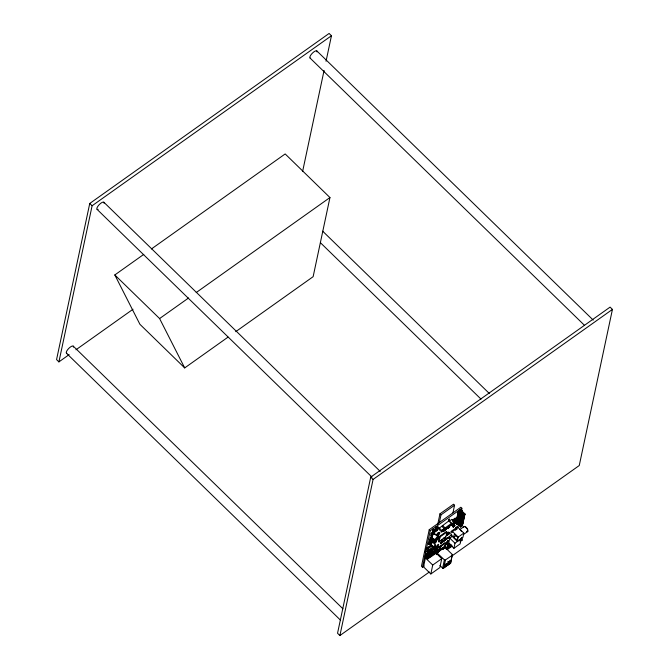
<?xml version="1.0" encoding="UTF-8"?>
<svg xmlns="http://www.w3.org/2000/svg" width="669" height="669" viewBox="0 0 669 669"><rect width="100%" height="100%" fill="white"/><g stroke="black" fill="none" stroke-linecap="round" stroke-linejoin="round"><path stroke-width="1" d="M432.902 531.796L433.361 528.535C432.391 533.67 442.167 526.068 436.188 526.528L435.736 528.644C442.268 528.468 430 536.354 433.353 529.672M444.96 563.95L444.843 567.429L444.325 566.919L445.813 565.899L447.176 563.256L445.972 566.626L444.91 565.656M448.347 561.542L448.866 562.052L448.305 562.453L447.778 561.943L448.347 561.542L448.238 565.021L447.712 564.511L449.2 563.49L450.563 560.848L449.367 564.218L448.297 563.248L449.2 563.49M448.866 562.052L448.824 563.758L449.744 561.182M447.712 527.992L447.344 527.481A2.484 0.845 -45.8 0 0 446.114 529.095L446.624 528.786M434.457 533.394C433.696 531.194 428.712 537.215 431.831 536.371M434.808 534.105L434.206 533.661A2.316 0.786 -45.8 0 0 432.559 534.824L431.639 536.095L431.823 536.939M436.531 538.679C436.322 542.216 434.666 540.042 436.531 538.679A2.208 0.753 -45.8 0 1 438.086 537.575L438.663 538.001L437.677 539.532A2.208 0.753 -45.8 0 1 436.113 540.644L434.783 541.38L435.134 542.241L435.828 541.229L435.82 541.748L435.385 541.321M436.916 539.707C431.915 543.32 438.145 534.088 438.471 537.776M430.284 540.912L428.787 542.316L431.58 540.059L430.777 541.07L430.075 540.711M429.297 550.746L427.683 548.68L425.986 548.547L425.175 552.368C426.471 556.031 429.841 559.978 429.297 550.746L436.079 545.929L433.035 542.459L430.343 543.889M443.396 530.475L452.428 524.061L443.396 530.475L444.007 530.642M446.7 527.456L447.076 527.724M446.942 528.468L447.252 527.657A2.651 0.903 -45.8 0 0 446.332 528.87L446.348 528.886M448.573 526.21L449.225 526.244M326.037 61.255L331.456 35.741L329.106 33.45L89.746 203.468L56.564 359.596L58.914 361.887L69.141 354.629M58.914 361.887L92.105 205.759L331.456 35.741M302.614 171.456L324.08 70.437M151.445 248.935L285.17 153.945L329.951 197.556L313.134 276.682L235.731 331.665M452.336 555.688L579.254 465.532L612.436 309.404L610.086 307.113L370.726 477.131L337.544 633.259L339.894 635.55L429.331 572.02M339.894 635.55L373.085 479.422L612.436 309.404M461.451 510.296L461.886 508.273L460.841 507.253L429.214 529.723L421.453 566.233L422.49 567.245L424.154 566.066M422.49 567.245L430.251 530.734L461.886 508.273M429.289 544.123C427.734 544.783 430.142 543.445 429.356 542.994C427.759 543.613 430.635 544.742 428.846 543.362M429.615 540.059L431.145 538.98L431.773 539.875L433.437 538.687M431.605 536.806L432.023 537.207L430.276 538.478L430.083 537.893L431.63 536.705M431.07 533.377L431.63 532.758L431.839 533.268L431.07 533.377L431.739 533.335M429.924 541.254L430.226 540.385M429.197 543.554L428.67 544.206M430.276 538.478L431.262 537.751M429.807 540.686L430.016 541.196L429.724 540.744M430.259 540.042L431.63 539.047L431.338 538.06L431.756 538.47L431.187 538.871L430.844 538.127L431.53 537.14L431.948 537.55L430.777 538.461L431.564 539.381L429.883 540.318M430.167 542.919L430.167 543.805L430.167 542.919L431.488 541.898L431.555 543.086L430.61 543.312M427.734 554.45L428.72 549.776L428.202 549.274L427.207 553.94L427.734 554.45L431.689 551.641M429.991 543.922C430.568 545.16 429.339 543.37 430.794 543.362L430.794 542.475M429.933 544.181L430.761 543.813L430.51 545.335L425.986 548.547M431.756 538.47L431.413 537.725M433.102 532.273L433.554 530.149M430.878 543.571L431.07 542.634L432.258 541.865M431.773 539.875L432.308 537.366M428.06 557.703L425.451 555.161L425.2 556.357L427.809 558.899L428.06 557.703L429.473 556.7L428.085 555.345M432.107 541.714L430.05 543.479M431.488 541.898L432.299 541.698L431.472 542.877M433.972 531.219L434.332 529.514L434.858 530.024M432.141 541.539L432.149 542.392M434.189 532.382L434.641 530.258M432.768 539.682L432.249 539.172L431.99 540.36L432.517 540.87L432.768 539.682L434.047 538.771M429.473 556.7L429.331 557.361L440.486 548.881L437.877 546.339L435.845 547.786M428.352 555.404L429.749 556.759L438.847 550.043L436.021 546.933L439.073 549.876M433.161 540.652L432.927 541.756L433.453 542.266L434.181 541.739L434.424 540.636L433.897 540.134L433.161 540.652L434.181 541.739M433.453 542.266L434.424 540.636M437.693 524.513L439.959 513.842L453.515 504.217L454.56 505.229L452.938 512.872M437.091 528.819L437.543 526.695M434.766 542.041L434.967 543.002L434.624 542.149L435.477 541.539L435.82 542.392L434.842 541.706M437.626 529.062L438.078 526.938M437.576 529.973L438.028 527.849M434.967 543.002L435.661 541.999L435.661 542.509M435.352 540.711L435.912 540.092L435.352 540.711L436.079 541.204L435.41 540.46M435.276 542.133L435.368 541.706M439.374 522.497L441.005 514.862L454.56 505.229M434.691 541.806L435.762 540.418M434.532 542.576L436.079 541.204M449.359 521.092L451.759 519.378L454.368 521.92L451.96 523.626L448.891 520.858L439.357 528.084L439.081 529.405L441.691 531.939L443.104 530.935A1.865 0.636 -45.8 0 0 444.425 530.601A1.514 0.51 -45.8 0 0 446.223 529.196L446.039 529.146A1.581 0.535 -45.8 0 0 444.567 530.392L444.877 530.35M437.852 550.746L435.243 548.212L435.427 547.359L438.454 550.328M434.566 551.557L436.079 545.929M435.945 547.869L435.486 548.914L436.021 546.933M438.195 536.413L438.747 536.964L438.187 537.583L438.463 536.438M438.053 536.73L438.613 536.12M432.726 565.062L425.425 557.954L423.536 566.869L430.836 573.977L432.726 565.062L441.766 558.648L435.929 552.954M439.608 536.346L438.529 541.438L439.048 541.949L445.83 537.132L446.909 532.039L446.39 531.529L439.608 536.346L440.135 536.856L439.048 541.949M438.73 546.54L439.173 546.966L438.58 547.485L438.279 546.414L439.282 546.439L438.688 546.966M436.681 554.643L437.041 552.945L444.877 560.304L452.336 555.228L452.252 554.442L444.734 547.117L444.835 546.573M441.691 531.939L441.966 530.626L445.111 527.933L451.491 523.401L451.96 523.626M438.58 547.485L438.279 546.414M438.145 547.058L438.847 546.013M438.162 551.448L438.07 552.009M439.173 546.473L438.513 547.284M439.173 546.966L438.713 546.648M429.749 556.759L438.847 550.043M441.741 540.008L441.055 540.385L441.674 540.318M441.314 540.636L441.473 539.758L442.234 539.916L441.883 540.234M444.793 546.514L445.512 543.119L444.994 542.618L440.478 545.82L439.75 549.224L440.277 549.726L445.044 546.071L444.484 546.682L445.01 547.66L444.576 547.234M441.966 539.85L442.552 538.997L442.694 539.507M442.41 539.507L442.485 539.306M445.512 543.119L440.996 546.33L440.21 550.194L437.066 552.887M442.468 539.49L442.393 539.875M444.333 538.169L443.881 538.662L444.76 537.567L445.228 538.027L444.408 537.717L444.785 537.45L445.228 538.027M442.518 549.282L443.146 548.471L442.452 549.475L442.109 548.613L442.962 548.011L443.396 548.438L443.146 548.981L442.711 548.555M444.408 537.717L444.258 538.545L443.672 538.461M442.452 549.475L442.109 548.613M444.007 538.219L444.734 538.871L445.136 538.47L444.383 537.834M442.017 549.048L442.962 548.011M445.136 537.935L444.668 538.645L445.253 537.909M443.146 548.981L442.803 548.128M446.574 534.74L447.62 532.984L448.197 533.544L447.937 534.732L447.151 535.292L446.574 534.74L448.197 533.544M444.032 547.618L444.467 548.045L443.973 547.292L445.102 546.598M441.766 558.648L439.876 567.563L430.836 573.977M444.316 548.145L445.01 547.142L444.383 547.953M447.151 535.292L447.402 534.105M447.62 532.984L448.146 533.77L447.352 534.33L446.783 533.77M444.484 546.682L445.044 546.071M448.489 533.528L449.325 532.741L448.748 532.181L447.753 533.728L448.322 534.288L449.116 533.728L448.539 533.168M445.303 546.322L444.952 546.138M444.275 546.013L445.261 547.117L445.01 547.66M445.964 544.357L446.524 543.738L446.733 544.248L445.964 544.357L446.524 543.738M446.415 542.45L446.833 542.149M447.703 533.937L448.28 534.489L448.748 532.181M446.566 542.124L446.516 542.383M449.225 532.917L448.272 534.238M447.151 543.512C448.615 542.434 446.198 543.454 447.695 544.073L446.925 544.181L447.921 543.412L447.62 542.96M447.979 540.878C449.284 542.057 446.499 541.037 448.13 540.552L448.238 541.129M448.28 534.489L449.116 533.728M448.314 541.539L447.544 541.647L448.389 540.803M447.185 544.432L446.984 543.93M447.921 541.054L448.13 540.552M447.511 543.395L446.925 544.181M447.804 541.898L447.603 541.397M447.544 544.089L447.243 543.445M448.054 541.288L448.238 540.828M449.434 543.236L447.511 544.599L447.26 545.795L447.778 546.297L449.702 544.934L449.183 544.424M447.201 543.261L447.335 543.889M448.222 541.606L447.544 541.647M452.252 554.442L450.622 563.298L443.162 568.366L442.627 568.123L444.341 560.062M453.891 519.888L452.696 520.833L453.799 520.315M447.778 546.297L448.029 545.11L449.953 543.746M453.181 520.758L453.381 519.913L453.908 520.415M452.788 520.415L452.227 520.365L455.087 518.207L455.606 518.718L455.062 521.302L454.661 520.214L454.903 520.975M452.888 535.928L449.785 538.127L448.698 543.228L453.916 548.304L460.13 543.889L461.217 538.796L454.995 543.211L453.916 548.304M451.224 531.337L450.689 533.887L451.726 534.899L451.55 535.752L457.287 541.338L462.931 537.324L463.834 533.084L457.052 526.478L455.748 528.125L451.224 531.337L452.269 532.357L452.453 531.504L456.969 528.293L455.924 527.281M453.281 524.095L452.662 525.416L452.662 524.538L454.243 523.768L454.042 524.697L453.105 524.931M452.662 525.416L452.662 524.538M443.714 568.232L445.429 560.162M452.997 525.734L453.565 526.294L453.164 527.08L452.721 525.926L454.301 524.805L454.878 525.366L454.452 526.169L453.883 525.608M455.606 518.718L454.025 519.838L453.615 521.201M453.365 525.182L453.808 522.999L455.731 521.636L454.995 520.908L455.706 518.751L456.392 518.609L455.974 518.207L454.928 518.943L455.087 518.207M453.164 527.08L453.565 526.294M454.577 523.426L452.503 525.265M453.983 523.509L454.795 523.309L453.967 524.488L454.109 523.794M454.368 521.92L454.117 523.116L443.246 530.274L443.087 530.985A1.865 0.636 -45.8 0 0 444.459 530.626L444.358 530.576A1.957 0.661 -45.8 0 1 443.196 530.818A1.547 0.527 -45.8 0 1 442.995 530.651A1.581 0.535 -45.8 0 1 442.744 530.124M450.103 547.259L449.601 547.393L450.655 545.929M450.279 546.414C448.682 547.05 451.943 544.758 450.605 546.18M450.463 545.561L449.961 545.695L450.806 544.884M452.595 526.52L454.301 524.805M454.636 523.158L454.644 524.011M455.313 520.908L454.544 521.017L455.338 520.432L455.706 518.751M449.727 547.518L450.856 546.506L450.471 546.055M449.911 546.673L450.781 545.335M450.095 545.82L450.655 545.21M454.452 526.169L454.878 525.366M450.446 546.581L450.153 547.008M450.337 546.155L449.777 546.548M450.864 545.411L451.215 544.809L450.513 545.31M455.338 520.432L456.133 518.801M455.731 521.636L455.472 522.824L452.762 524.973M455.857 520.064L456.392 518.609M450.722 546.381L450.421 547.033M455.823 523.183L457.245 524.412L455.823 523.183L455.974 522.472L457.462 523.392L458.407 522.723M457.069 524.404L457.462 523.392L456.041 522.163L456.191 521.452L457.68 522.372L458.625 521.703M457.287 523.384L457.68 522.372L456.258 521.151L456.409 520.432L457.897 521.36L458.842 520.683M457.504 522.364L457.897 521.36L456.467 520.131L456.835 518.4L458.324 519.32L459.277 518.642M457.721 521.352L458.324 519.32L456.902 518.09L457.052 517.38L458.541 518.299L459.494 517.622M458.156 519.311L458.541 518.299L457.119 517.07L457.487 515.339L458.976 516.259L459.929 515.59M459.946 516.309L458.591 517.271L458.976 516.259L457.554 515.038L457.939 514.026L459.193 515.247L460.138 514.57M458.809 516.251L459.193 515.247L457.772 514.018L458.14 512.287L459.628 513.207L462.321 510.556L460.573 512.529M459.452 513.198L458.206 511.977L458.357 511.267C459.386 509 462.321 511.852 459.603 512.487L459.235 514.218L460.531 513.558M453.724 537.358L454.443 533.962L457.579 537.006L456.852 540.401L453.724 537.358L456.266 535.551M458.374 518.291L458.758 517.279L457.337 516.05M459.026 515.239L459.411 514.227L457.989 512.998M458.374 522.129L457.705 522.974L461.2 526.628L460.623 527.038L457.487 523.994L458.165 523.141M461.51 525.165L460.841 526.018L461.51 525.165L458.022 521.511L458.591 521.109L461.727 524.153L461.05 525.006L461.727 524.153M459.026 519.069L458.357 519.913L461.844 523.576L461.267 523.986L458.14 520.934L458.809 520.089M462.371 521.092L461.702 521.945L462.371 521.092L459.243 518.049L458.666 518.458L462.154 522.113L461.485 522.966L462.154 522.113M459.009 516.861L459.678 516.016L459.009 516.861L462.496 520.515L461.919 520.925L458.792 517.881L459.461 517.028M459.227 515.841L459.896 514.996L459.227 515.841L462.806 519.052L462.137 519.905L462.806 519.052M463.023 518.04L462.354 518.893L463.023 518.04L459.444 514.821L460.113 513.976M463.241 517.02L462.572 517.873L463.241 517.02L459.653 513.8L460.322 512.956M463.458 516L462.789 516.853L463.458 516L459.971 512.345L460.54 511.936L463.676 514.979L463.007 515.832L463.676 514.979M455.28 530.216L456.793 529.146L456.969 528.293M458.591 521.109L457.922 521.954M459.871 512.789L460.54 511.936M460.916 510.054L461.066 509.335L459.712 510.305M457.788 527.54L458.441 524.496M461.108 512.395L461.016 512.839L461.685 511.994L461.108 512.395L464.144 515.891L464.813 515.038L461.326 511.375L461.894 510.974L465.03 514.018L464.361 514.871L465.03 514.018M450.496 563.415L452.211 555.354M461.225 511.818L461.894 510.974M457.287 541.338L458.19 537.09L463.834 533.084M460.623 527.038L461.292 526.185M461.267 523.986L461.945 523.133M461.919 520.925L462.588 520.072M462.287 524.613L462.195 525.056L462.864 524.203L462.287 524.613L461.033 523.392M461.158 522.824L462.413 524.036L463.082 523.191L461.827 521.971M463.517 521.151L462.839 522.004L463.517 521.151L461.811 519.763M463.157 520.541L463.057 520.984L463.726 520.131L463.157 520.541L461.903 519.32M462.028 518.743L463.274 519.964L463.943 519.111L462.697 517.898M463.584 518.5L463.492 518.943L464.161 518.09L463.584 518.5L462.338 517.279M462.455 516.711L463.709 517.923L464.378 517.07L463.124 515.858M462.647 525.224L461.978 526.077L462.647 525.224L461.393 524.011M463.082 523.191L462.413 524.036M463.943 519.111L463.274 519.964M464.378 517.07L463.709 517.923M449.05 526.729L449.083 526.921M445.219 530.04L444.609 530.116A1.363 0.46 -45.8 0 0 443.505 530.341L443.564 530.734M447.243 527.741L447.059 528.276M448.748 527.532L448.849 527.415A2.425 0.828 -45.8 0 1 447.31 528A1.472 0.502 -45.8 0 1 446.139 529.179A2.484 0.845 -45.8 0 1 447.369 527.506M435.302 534.69C435.628 531.997 430.468 536.379 431.982 537.567M446.348 563.591L445.454 566.116L445.479 564.46L444.91 564.862L444.392 564.352M447.452 527.64L447.845 527.975M448.799 527.423L448.874 527.506A2.743 0.928 -45.8 0 0 449.242 526.001L449.242 526.001A2.743 0.928 -45.8 0 1 448.874 527.506L448.774 527.297A6.506 2.208 -45.8 0 0 448.523 526.812A6.506 2.208 -45.8 0 1 448.698 527.197L448.941 527.222M430.51 545.335L432.341 545.586L427.826 548.797M445.236 528.953L445.153 529.388M445.88 529.472L445.897 529.271A1.856 0.627 -45.8 0 0 444.726 530.233L444.291 530.4M430.652 535.041L431.53 533.82A2.233 0.761 -45.8 0 1 432.759 532.85M446.432 528.895L447.109 528.033M445.897 529.271L445.203 530.024M447.87 527.139L448.046 526.971A4.374 1.489 -45.8 0 1 448.606 527.289L448.682 527.423M443.856 529.831L445.169 528.778M444.944 529.012L444.601 529.371M438.212 538.244L437.401 539.239M445.822 529.388L445.429 529.84M446.282 528.527L445.646 529.179M448.665 527.297L448.581 527.264A4.374 1.489 -45.8 0 0 448.021 526.946L447.854 527.021M425.844 556.466L425.476 557.135L426.103 556.942M446.867 528.376L446.332 528.87M459.653 513.8L460.23 513.391L463.366 516.443M459.444 514.821L460.021 514.411M458.792 517.881L459.369 517.463M458.14 520.934L458.717 520.524M457.487 523.994L458.073 523.576M228.07 337.101L184.694 367.917L139.913 324.298L114.817 274.951L143.776 254.379M75.948 349.787L133.022 309.245M114.817 274.951L159.598 318.561L188.558 297.989M196.226 292.545L329.951 197.556M432.91 530.651L436.598 527.916L437.116 528.418M434.549 530.684L435.118 530.283L434.465 531.102M437.944 528.276L437.283 529.095L437.852 528.694M435.251 531.186L436.757 530.116M453.691 520.825L452.645 521.302M430.008 538.227L431.53 537.14M454.577 521.21L454.995 520.908M453.925 522.037L455.204 521.126M429.682 539.774L431.831 538.127M464.236 515.448L464.813 515.038M429.665 541.004L430.175 540.644M444.5 530.509L444.5 530.509A1.405 0.477 -45.8 0 0 446.173 529.204A1.472 0.502 -45.8 0 0 447.335 528.025L447.335 528.025M428.796 543.613L429.523 543.32M432.517 540.87L434.44 539.507M429.105 543.613L429.615 543.253M437.927 537.324L438.404 536.923M430.108 543.203L430.945 542.634M431.405 542.291L432.299 541.698M429.49 543.847L428.72 543.956M430.016 543.654L430.752 542.651L430.226 543.529M440.135 536.856L446.909 532.039M430.251 544.181L430.761 543.813M435.21 542.467L434.624 542.149M435.912 541.965L434.934 541.28M435.034 542.81L435.569 542.425M448.431 533.477L449.325 532.741M426.872 548.823L431.731 545.503M447.143 535.041L447.929 534.481M441.473 539.758L441.381 540.318M444.074 537.909L443.982 538.47M441.055 540.385L441.657 540.393M425.175 552.368L428.11 550.278M428.871 549.809L435.644 544.992M459.703 529.656L463.943 526.654M425.952 553.781L427.458 552.711M435.427 547.359L435.661 548.07M426.036 554.233L427.55 553.163M435.243 548.212L438.17 550.528M435.151 548.438L437.334 551.114M426.471 555.161L430.987 551.95L432.642 553.054L433.796 547.25L430.777 544.064M438.605 546.882L439.282 546.439M447.569 541.171L448.079 540.803M427.516 556.182L431.279 553.506M448.364 541.288L447.712 540.853M428.127 556.265L434.9 551.448M446.783 543.997L446.014 544.106M447.461 543.512L447.971 543.153M447.243 544.181L447.753 543.822M437.668 551.281L438.237 550.871M427.809 558.899L444.952 547.334M444.743 546.941L444.534 546.431M438.421 551.699L437.743 552.067L438.145 551.515M443.881 547.719L444.734 547.117M463.55 534.464L467.782 531.454M447.469 549.508L452.461 545.963M449.961 545.695L450.538 545.636M449.601 547.393L450.178 547.334M444.241 529.614L443.865 529.564M433.119 532.7L433.604 532.708M442.928 530.266L443.187 530.392A1.438 0.485 -45.8 0 0 443.355 530.149M461.928 511.568L461.886 512.596M448.163 526.837L448.222 526.854A5.996 2.04 -45.8 0 0 448.364 526.896L448.389 526.921M316.838 50.919L593.227 320.108M310.048 58.036L584.196 325.042M322.701 231.198L489.282 393.439M320.392 242.68L480.994 399.1M461.066 509.335L462.321 510.556M460.899 509.326L462.145 510.547M459.946 510.004L461.2 511.225M461.326 511.375L464.453 514.428M459.536 510.296L460.79 511.509M458.591 510.965L459.846 512.186M459.971 512.345L463.099 515.389M458.357 511.267L459.603 512.487M459.754 513.357L462.881 516.409M462.555 516.267L463.801 517.48M458.14 512.287L459.394 513.499M459.536 514.377L462.664 517.43M457.922 513.299L459.177 514.52M459.319 515.398L462.446 518.45M462.12 518.299L463.366 519.52M457.705 514.319L458.959 515.54M459.101 516.418L462.229 519.462M457.487 515.339L458.742 516.56M458.884 517.438L462.011 520.482M461.685 520.34L462.94 521.561M457.27 516.359L458.524 517.58M458.666 518.458L461.794 521.502M457.052 517.38L458.307 518.6M458.449 519.47L461.585 522.522M461.25 522.38L462.505 523.593M456.835 518.4L458.089 519.612M456.684 519.111L458.106 520.34M458.232 520.49L461.367 523.543M456.626 519.412L457.872 520.633M458.022 521.511L461.15 524.563M456.409 520.432L457.655 521.653M457.805 522.531L460.933 525.575M456.191 521.452L457.437 522.673M453.507 519.328L454.025 519.838M453.473 519.487L453.992 519.997M457.588 523.551L460.715 526.595M455.974 522.472L457.228 523.693M453.273 520.415L453.799 520.925M454.594 523.325L453.565 524.245L453.03 523.685M454.544 523.593L454.017 524.228M454.008 525.014L454.577 525.575M454.176 525.399L454.744 525.959M448.891 520.858L451.491 523.401M455.748 528.125L456.793 529.146M452.721 525.926L453.289 526.486M439.959 513.842L441.005 514.862M452.863 526.327L453.44 526.888M449.367 525.959A1.614 0.552 -45.8 0 0 449.242 525.884A1.614 0.552 -45.8 0 1 449.342 525.934L449.367 525.959A3.077 1.045 -45.8 0 1 448.949 527.515A2.5 0.853 -45.8 0 1 447.285 528.134L447.31 528.159M452.453 531.504L458.19 537.09M445.303 528.736A1.246 0.426 -45.8 0 0 445.044 529.572L445.027 529.555A1.254 0.426 -45.8 0 0 446.19 528.778A1.254 0.426 -45.8 0 0 446.649 527.716L446.666 527.741A1.246 0.426 -45.8 0 0 446.524 527.757M442.502 525.391L445.111 527.933M448.707 532.407L449.275 532.967M441.849 526.319L444.459 528.861M447.962 532.741L448.531 533.302M447.912 532.967L449.075 533.929M447.41 533.971L447.987 534.531L447.193 535.091L446.624 534.531M443.405 530.325A1.472 0.502 -45.8 0 1 444.693 530.099A1.313 0.443 -45.8 0 1 443.58 530.885A1.313 0.443 -45.8 0 1 443.405 530.325L443.53 530.366M446.833 533.544L447.937 534.732M443.162 530.358L443.229 530.5A1.731 0.585 -45.8 0 0 443.455 530.166M442.97 530.626L442.995 530.651A1.547 0.527 -45.8 0 0 443.196 530.818L443.221 530.843M439.357 528.084L441.966 530.626M449.785 538.127L454.995 543.211M103.837 202.222L380.226 471.411M445.311 536.622L445.83 537.132M444.634 538.144L445.111 538.604M444.057 537.976L444.76 538.737M450.705 544.951L450.388 545.185M446.892 541.898L447.185 542.342M450.53 545.804L450.204 546.029M447.511 544.599L448.029 545.11M446.432 543.805L446.733 544.248M438.111 536.479L438.697 537.224M434.959 534.339L435.636 534.999M429.214 529.723L430.251 530.734M444.124 547.183L444.559 547.61M97.047 209.338L371.939 477.072M443.973 547.292L444.408 547.719M89.746 203.468L92.105 205.759M370.726 477.131L373.085 479.422M440.478 545.82L440.996 546.33M435.544 541.204L435.987 541.631M442.87 548.438L443.313 548.864M434.783 541.38L435.226 541.806M442.259 548.513L442.694 548.94M442.167 548.94L442.602 549.366M438.822 546.13L439.257 546.556M434.683 542.467L435.118 542.894M438.162 546.949L438.605 547.376M432.049 541.982L431.53 542.609M438.78 550.336C437.693 550.278 436.447 546.757 436.849 548.513L438.931 550.545M449.476 560.739L449.994 561.249M434.959 548.413L437.568 550.947M434.967 549.282L437.058 551.315M428.879 543.554L429.439 544.098M434.708 549.466L436.798 551.499M428.812 543.889L428.754 544.148M434.432 549.667L436.514 551.699M434.214 549.818L436.297 551.85M434.624 550.696L436.012 552.05M434.265 550.955L435.661 552.31M433.755 551.315L435.151 552.669M432.651 552.101L434.039 553.455M432.366 552.301L433.755 553.656M432.174 552.443L433.562 553.798M445.295 565.389L445.813 565.899M431.89 552.644L433.278 553.999M431.564 552.87L432.96 554.225M430.761 553.439L432.157 554.793M430.518 553.614L431.906 554.969M430.234 553.815L431.63 555.17M429.891 554.066L431.279 555.421M429.607 554.266L430.995 555.621M429.072 554.643L430.468 555.998M439.918 565.481L442.627 568.123M428.419 555.111L429.807 556.466M73.247 346.132L342.913 608.773M66.457 353.249L340.605 620.255M461.802 511.409L464.938 514.461M460.448 512.37L463.575 515.423M459.561 520.114L462.062 522.556M159.598 318.561L184.694 367.917M98.151 209.389A4.917 1.673 -45.8 0 1 99.146 204.714A4.917 1.673 -45.8 0 1 104.038 203.225M310.5 58.195A4.917 1.673 -45.8 0 1 312.599 52.96A4.917 1.673 -45.8 0 1 317.031 51.931M66.908 353.399A4.917 1.673 -45.8 0 1 69.007 348.173A4.917 1.673 -45.8 0 1 73.448 347.136M446.089 548.965A2.325 0.786 -45.8 0 1 448.213 546.096A2.325 0.786 -45.8 0 1 449.217 546.916A2.325 0.786 -45.8 0 1 446.407 549.224M447.645 546.18A1.547 0.527 -45.8 0 1 446.574 547.301M436.456 535.618A2.325 0.786 -45.8 0 1 438.722 532.666A2.325 0.786 -45.8 0 1 439.399 533.87A2.325 0.786 -45.8 0 1 436.564 535.81M438.011 532.842A1.547 0.527 -45.8 0 1 437.794 533.143M437.534 533.444A1.547 0.527 -45.8 0 1 437.242 533.728M442.619 530.199A1.781 0.602 -45.8 0 0 442.845 530.76L442.87 530.785A1.781 0.602 -45.8 0 1 442.644 530.224M449.342 525.934A3.077 1.045 -45.8 0 1 448.924 527.49A2.5 0.853 -45.8 0 1 447.268 528.134M442.778 530.216A1.38 0.468 -45.8 0 0 443.196 530.467A1.38 0.468 -45.8 0 1 442.803 530.249M460.59 530.5A3.094 1.38 54.6 0 1 461.669 531.546M463.751 527.532A3.094 1.38 54.6 0 1 465.49 526.762A3.094 1.38 54.6 0 1 467.907 530.174A3.094 1.38 54.6 0 1 466.594 531.537M465.315 527.189A2.325 1.037 54.6 0 1 465.716 527.431M466.134 527.782A2.325 1.037 54.6 0 1 466.878 528.711M467.355 529.739A2.325 1.037 54.6 0 1 467.305 530.851M460.598 540.502A2.325 1.037 54.6 0 1 460.021 541.798M461.242 538.06A1.547 0.694 54.6 0 1 461.669 538.737M461.468 537.784A2.325 1.037 54.6 0 1 462.388 539.958A2.325 1.037 54.6 0 1 461.351 540.485M437.551 545.302L438.655 544.349L437.551 545.302M440.938 543.429L441.481 542.944L440.938 543.429M441.147 542.417L441.699 541.94L441.147 542.417M442.301 542.459L442.87 542.007L442.301 542.459M442.518 541.447L443.087 540.995L442.518 541.447M443.664 541.489L444.233 541.045L443.664 541.489M443.881 540.477L444.45 540.034L443.881 540.477M445.061 540.493L445.613 540.008L445.061 540.493M445.278 539.473L445.822 538.988L445.278 539.473M446.415 539.54L446.967 539.055L446.44 539.473M446.641 538.503L447.185 538.027L446.641 538.503M448.397 520.072L449.493 519.111L448.397 520.072M447.795 538.562L448.364 538.11L447.82 538.495M448.013 537.516L448.581 537.073L448.038 537.458M449.167 537.583L449.719 537.107L449.167 537.583M449.351 536.58L449.919 536.128L449.376 536.513M450.739 535.593L451.291 535.116L450.739 535.593M428.829 555.002L431.221 552.979L428.988 554.275L430.435 553.673L428.829 555.002M429.364 552.494L429.08 553.832L432.157 551.958L432.249 551.532L429.924 552.962L432.6 549.885L429.364 552.494M429.548 551.649L431.94 549.584L429.707 550.88L431.154 550.278L429.548 551.649M436.263 547.643L436.079 548.496L436.263 547.643M440.863 543.236L440.729 543.864L441.699 542.643L440.863 543.236M441.055 542.208L440.913 542.877L441.941 541.572L441.055 542.208M453.515 526.244L453.39 526.837L454.527 525.525L453.515 526.244M462.722 522.581L462.622 523.024L463.299 522.171L462.722 522.581M464.018 516.468L463.926 516.911L464.595 516.058L464.018 516.468M437.702 535.158A1.547 0.527 -45.8 0 0 439.299 533.134A1.547 0.527 -45.8 0 0 437.493 534.096A1.547 0.527 -45.8 0 0 437.702 535.158M447.335 548.496A1.547 0.527 -45.8 0 0 448.932 546.473A1.547 0.527 -45.8 0 0 447.126 547.434A1.547 0.527 -45.8 0 0 447.335 548.496"/></g></svg>
